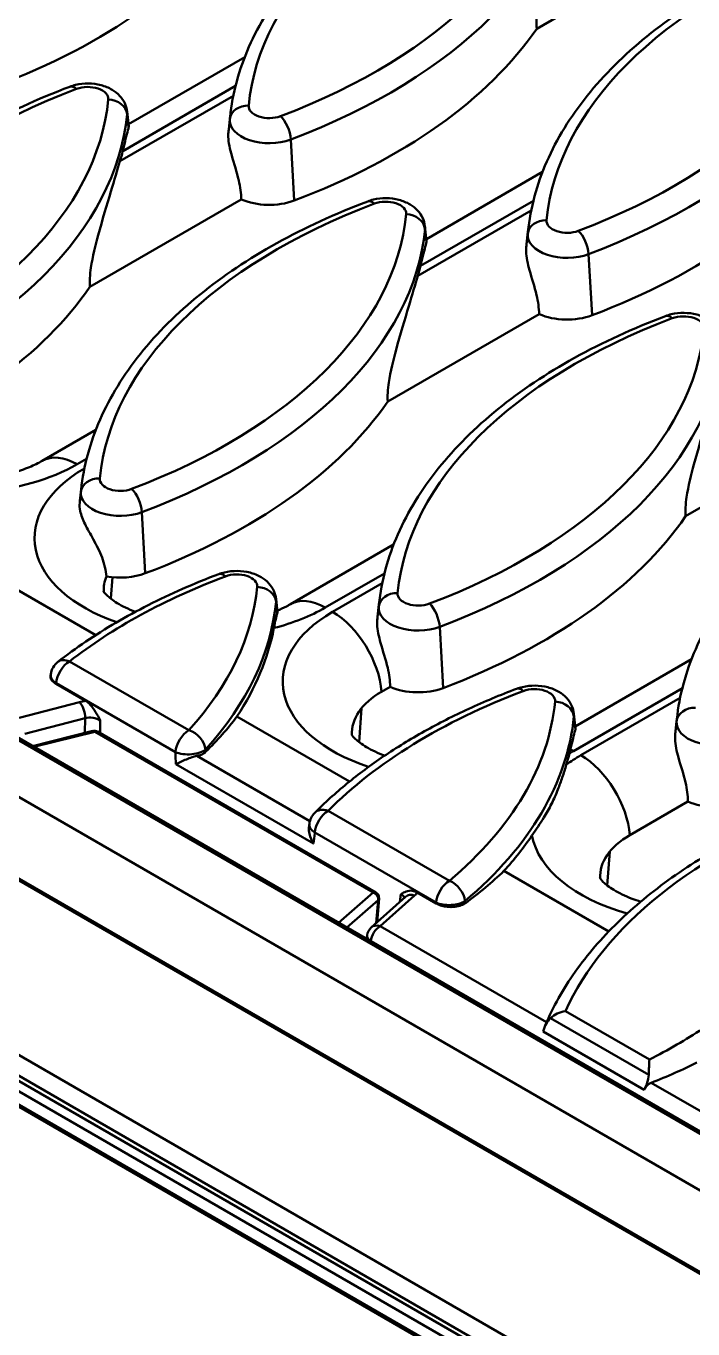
# Model space of a CAD drawing. Header units: millimetres. Extents: x 0 to 2774, y -40 to 1485.
# Drawn here: x 289.7 to 316.1, y 282.2 to 333.7 of the extents above; entities that cross this region are included whole.
import ezdxf

# ---------------------------------------------------------------- set-up
doc = ezdxf.new("R2010")
doc.units = ezdxf.units.MM
doc.header["$LTSCALE"] = 2.5
doc.layers.add('Sichtbar (ISO)', color=7, linetype='Continuous', lineweight=50)
doc.layers.add('Sichtbar schmal (ISO)', color=7, linetype='Continuous', lineweight=50)

msp = doc.modelspace()

# ---------------------------------------------------------------- linework, layer by layer
at = {"layer": 'Sichtbar (ISO)'}
for p, q in [((309.945, 333.644), (315.931, 337.1)), ((293.794, 329.862), (298.393, 332.517)), ((293.74, 330.366), (293.803, 329.78)), ((297.811, 330.15), (297.759, 329.664)), ((305.579, 325.326), (310.178, 327.981)), ((292.268, 323.438), (298.254, 326.894)), ((305.525, 325.83), (305.588, 325.244)), ((309.597, 325.614), (309.544, 325.128)), ((304.053, 318.902), (310.039, 322.358)), ((290.382, 316.552), (292.5, 317.775)), ((315.838, 314.365), (321.824, 317.821)), ((291.919, 315.408), (291.874, 314.989)), ((452.933, 211.197), (276.157, 313.26)), ((300.203, 310.882), (304.285, 313.239)), ((287.224, 312.705), (292.498, 309.66)), ((274.087, 312.124), (450.864, 210.062)), ((299.632, 311.088), (299.688, 310.565)), ((303.704, 310.872), (303.652, 310.385)), ((311.471, 306.048), (316.07, 308.703)), ((290.709, 308.053), (290.717, 308.113)), ((290.928, 307.729), (292.096, 307.055)), ((303.805, 307.418), (304.146, 307.615)), ((298.083, 306.435), (302.534, 303.866)), ((311.417, 306.552), (311.48, 305.965)), ((315.489, 306.336), (315.437, 305.849)), ((289.991, 305.272), (292.386, 305.867)), ((303.583, 299.483), (292.571, 305.841)), ((313.626, 301.748), (315.931, 303.079)), ((300.936, 302.094), (300.95, 302.199)), ((272.725, 300.664), (449.501, 198.602)), ((308.651, 300.334), (312.797, 297.94)), ((305.212, 299.482), (305.963, 299.049)), ((304.754, 299.307), (303.398, 298.093)), ((303.629, 298.3), (303.707, 299.246)), ((303.236, 297.786), (303.216, 297.637))]:
    msp.add_line(p, q, dxfattribs=at)
for centre, radius, start, end in [((291.46, 308.008), 0.75, 127.9448, 172.0177), ((292.446, 305.624), 0.25, 60, 103.9552), ((301.693, 302.1), 0.75, 135.2666, 172.4636), ((303.458, 299.267), 0.25, 355.3031, 60), ((303.731, 297.721), 0.5, 131.8371, 172.4491)]:
    msp.add_arc(centre, radius, start, end, dxfattribs=at)
for centre, major_axis, ratio, start_param, end_param in [((274.812, 343.508), (25.106, 0), 0.57735, 5.2921, 5.906759), ((286.597, 338.972), (25.106, 0), 0.57735, 5.2921, 5.906759), ((268.919, 330.807), (24.887, 0), 0.57735, 6.114898, 6.142932), ((298.382, 334.436), (25.106, 0), 0.57735, 5.2921, 5.906759), ((299.36, 327.718), (-1.806, 0), 0.57735, 0.911322, 2.150508), ((280.705, 326.271), (24.887, 0), 0.57735, 6.114898, 6.142932), ((268.919, 328.766), (25.106, 0), 0.57735, 5.316867, 5.906759), ((311.146, 323.182), (-1.806, 0), 0.57735, 0.911322, 2.150508), ((280.705, 324.23), (25.106, 0), 0.57735, 5.2921, 5.906759), ((292.49, 319.694), (25.106, 0), 0.57735, 5.2921, 5.906759), ((296.813, 311.455), (-4, 0), 0.57735, 6.053053, 6.318229), ((293.468, 312.976), (-1.806, 0), 0.57735, 1.261491, 2.150508), ((274.812, 311.529), (24.887, 0), 0.57735, 5.92081, 6.172435), ((306.634, 305.785), (-4, 0), 0.57735, 5.497787, 6.318229), ((305.253, 308.439), (-1.806, 0), 0.57735, 0.911322, 2.150508), ((274.927, 312.212), (-24.808, 1.502), 0.532612, 2.685293, 2.805448), ((286.597, 306.993), (24.887, 0), 0.57735, 6.111006, 6.14317), ((317.038, 303.903), (-1.806, 0), 0.57735, 0.911322, 2.150508), ((286.597, 306.993), (24.887, 0), 0.57735, 5.801332, 5.908303), ((316.454, 300.115), (-4, 0), 0.57735, 5.497787, 6.318229), ((286.712, 307.505), (-24.827, 1.503), 0.532612, 2.566402, 2.685694)]:
    msp.add_ellipse(centre, major_axis=major_axis, ratio=ratio, start_param=start_param, end_param=end_param, dxfattribs=at)
for points, knots in [([(309.15, 341.557), (307.869, 341.073), (306.663, 340.519), (304.44, 339.285), (303.423, 338.606), (301.614, 337.141), (300.822, 336.356), (299.492, 334.698), (298.955, 333.825), (298.165, 332.022), (297.912, 331.09), (297.811, 330.15)], [2.9359057, 2.9359057, 2.9359057, 2.9359057, 3.121742, 3.121742, 3.3075784, 3.3075784, 3.4934147, 3.4934147, 3.6792511, 3.6792511, 3.8650875, 3.8650875, 3.8650875, 3.8650875]), ([(311.133, 338.607), (311.034, 338.271), (310.913, 337.864), (310.618, 336.881), (310.437, 336.291), (310.169, 335.306), (310.048, 334.824), (309.966, 334.265), (309.95, 334.124), (309.936, 333.865), (309.937, 333.746), (309.945, 333.644)], [3.485316, 3.485316, 3.485316, 3.485316, 3.831228, 3.831228, 4.242869, 4.242869, 4.503948, 4.503948, 4.581698, 4.581698, 4.653464, 4.653464, 4.653464, 4.653464]), ([(320.935, 337.021), (319.654, 336.537), (318.448, 335.983), (316.225, 334.749), (315.208, 334.07), (313.399, 332.605), (312.607, 331.819), (311.277, 330.162), (310.74, 329.289), (309.95, 327.485), (309.697, 326.554), (309.597, 325.614)], [2.9359057, 2.9359057, 2.9359057, 2.9359057, 3.121742, 3.121742, 3.3075784, 3.3075784, 3.4934147, 3.4934147, 3.6792511, 3.6792511, 3.8650875, 3.8650875, 3.8650875, 3.8650875]), ([(291.472, 331.351), (290.191, 330.867), (288.985, 330.312), (286.762, 329.079), (285.746, 328.4), (283.937, 326.935), (283.144, 326.149), (281.815, 324.491), (281.278, 323.619), (280.487, 321.815), (280.235, 320.884), (280.134, 319.944)], [2.9359057, 2.9359057, 2.9359057, 2.9359057, 3.121742, 3.121742, 3.3075784, 3.3075784, 3.4934147, 3.4934147, 3.6792511, 3.6792511, 3.8650875, 3.8650875, 3.8650875, 3.8650875]), ([(293.74, 330.366), (293.727, 330.482), (293.695, 330.594), (293.597, 330.804), (293.53, 330.9), (293.361, 331.085), (293.257, 331.164), (293.008, 331.312), (292.861, 331.37), (292.544, 331.453), (292.374, 331.474), (292.034, 331.478), (291.865, 331.46), (291.623, 331.402), (291.547, 331.379), (291.472, 331.351)], [0.847302, 0.847302, 0.847302, 0.847302, 1.046181, 1.046181, 1.270532, 1.270532, 1.556044, 1.556044, 1.929065, 1.929065, 2.339587, 2.339587, 2.746954, 2.746954, 2.935906, 2.935906, 2.935906, 2.935906]), ([(293.797, 329.731), (293.794, 329.721), (293.791, 329.71), (293.739, 329.529), (293.676, 329.264), (293.591, 328.917), (293.577, 328.859), (293.563, 328.799)], [0.7095826, 0.7095826, 0.7095826, 0.7095826, 0.7301099, 0.7301099, 1.0546565, 1.0546565, 1.1167, 1.1167, 1.1167, 1.1167]), ([(298.254, 326.894), (298.251, 327.129), (298.215, 327.384), (298.08, 327.974), (297.966, 328.312), (297.843, 328.75), (297.809, 328.88), (297.759, 329.133), (297.744, 329.256), (297.739, 329.424), (297.741, 329.484), (297.747, 329.542)], [0.0433649, 0.0433649, 0.0433649, 0.0433649, 0.199966, 0.199966, 0.399932, 0.399932, 0.4756007, 0.4756007, 0.5512693, 0.5512693, 0.5929939, 0.5929939, 0.5929939, 0.5929939]), ([(297.747, 329.542), (297.75, 329.571), (297.753, 329.601), (297.757, 329.641), (297.758, 329.653), (297.759, 329.664)], [0.70958265, 0.70958265, 0.70958265, 0.70958265, 0.73010989, 0.73010989, 0.73801389, 0.73801389, 0.73801389, 0.73801389]), ([(293.455, 328.401), (293.356, 328.064), (293.235, 327.657), (292.94, 326.675), (292.759, 326.085), (292.491, 325.1), (292.37, 324.618), (292.288, 324.059), (292.272, 323.918), (292.258, 323.659), (292.259, 323.54), (292.268, 323.438)], [3.485316, 3.485316, 3.485316, 3.485316, 3.831228, 3.831228, 4.242869, 4.242869, 4.503948, 4.503948, 4.581698, 4.581698, 4.653464, 4.653464, 4.653464, 4.653464]), ([(303.257, 326.815), (301.976, 326.331), (300.77, 325.776), (298.547, 324.543), (297.531, 323.864), (295.722, 322.399), (294.929, 321.613), (293.6, 319.955), (293.063, 319.083), (292.273, 317.279), (292.02, 316.348), (291.919, 315.408)], [2.9359057, 2.9359057, 2.9359057, 2.9359057, 3.121742, 3.121742, 3.3075784, 3.3075784, 3.4934147, 3.4934147, 3.6792511, 3.6792511, 3.8650875, 3.8650875, 3.8650875, 3.8650875]), ([(305.525, 325.83), (305.512, 325.946), (305.48, 326.057), (305.382, 326.268), (305.315, 326.364), (305.147, 326.549), (305.042, 326.628), (304.793, 326.776), (304.646, 326.834), (304.329, 326.917), (304.159, 326.938), (303.819, 326.942), (303.65, 326.924), (303.408, 326.866), (303.332, 326.843), (303.257, 326.815)], [0.847302, 0.847302, 0.847302, 0.847302, 1.046181, 1.046181, 1.270532, 1.270532, 1.556044, 1.556044, 1.929065, 1.929065, 2.339587, 2.339587, 2.746954, 2.746954, 2.935906, 2.935906, 2.935906, 2.935906]), ([(305.582, 325.195), (305.579, 325.185), (305.576, 325.174), (305.524, 324.993), (305.461, 324.728), (305.377, 324.381), (305.362, 324.323), (305.348, 324.263)], [0.7095826, 0.7095826, 0.7095826, 0.7095826, 0.7301099, 0.7301099, 1.0546565, 1.0546565, 1.1167, 1.1167, 1.1167, 1.1167]), ([(310.039, 322.358), (310.036, 322.593), (310, 322.848), (309.865, 323.438), (309.751, 323.776), (309.628, 324.214), (309.594, 324.344), (309.544, 324.597), (309.529, 324.72), (309.524, 324.888), (309.526, 324.948), (309.532, 325.006)], [0.0433649, 0.0433649, 0.0433649, 0.0433649, 0.199966, 0.199966, 0.399932, 0.399932, 0.4756007, 0.4756007, 0.5512693, 0.5512693, 0.5929939, 0.5929939, 0.5929939, 0.5929939]), ([(309.532, 325.006), (309.535, 325.035), (309.538, 325.065), (309.542, 325.105), (309.543, 325.117), (309.544, 325.128)], [0.70958265, 0.70958265, 0.70958265, 0.70958265, 0.73010989, 0.73010989, 0.73801389, 0.73801389, 0.73801389, 0.73801389]), ([(305.24, 323.865), (305.141, 323.528), (305.021, 323.121), (304.725, 322.139), (304.544, 321.549), (304.276, 320.564), (304.155, 320.082), (304.073, 319.523), (304.057, 319.382), (304.043, 319.123), (304.044, 319.004), (304.053, 318.902)], [3.485316, 3.485316, 3.485316, 3.485316, 3.831228, 3.831228, 4.242869, 4.242869, 4.503948, 4.503948, 4.581698, 4.581698, 4.653464, 4.653464, 4.653464, 4.653464]), ([(315.043, 322.279), (313.762, 321.795), (312.555, 321.24), (310.332, 320.007), (309.316, 319.328), (307.507, 317.863), (306.714, 317.077), (305.385, 315.419), (304.848, 314.547), (304.058, 312.743), (303.805, 311.812), (303.704, 310.872)], [2.9359057, 2.9359057, 2.9359057, 2.9359057, 3.121742, 3.121742, 3.3075784, 3.3075784, 3.4934147, 3.4934147, 3.6792511, 3.6792511, 3.8650875, 3.8650875, 3.8650875, 3.8650875]), ([(317.31, 321.294), (317.297, 321.41), (317.265, 321.521), (317.167, 321.732), (317.1, 321.828), (316.932, 322.012), (316.827, 322.092), (316.579, 322.24), (316.431, 322.298), (316.114, 322.381), (315.944, 322.402), (315.605, 322.406), (315.435, 322.388), (315.193, 322.33), (315.117, 322.307), (315.043, 322.279)], [0.847302, 0.847302, 0.847302, 0.847302, 1.046181, 1.046181, 1.270532, 1.270532, 1.556044, 1.556044, 1.929065, 1.929065, 2.339587, 2.339587, 2.746954, 2.746954, 2.935906, 2.935906, 2.935906, 2.935906]), ([(317.026, 319.328), (316.927, 318.992), (316.806, 318.585), (316.51, 317.603), (316.329, 317.013), (316.062, 316.027), (315.94, 315.545), (315.858, 314.987), (315.842, 314.846), (315.828, 314.587), (315.829, 314.468), (315.838, 314.365)], [3.485316, 3.485316, 3.485316, 3.485316, 3.831228, 3.831228, 4.242869, 4.242869, 4.503948, 4.503948, 4.581698, 4.581698, 4.653464, 4.653464, 4.653464, 4.653464]), ([(326.828, 317.743), (325.547, 317.259), (324.34, 316.704), (322.118, 315.471), (321.101, 314.792), (319.292, 313.327), (318.499, 312.541), (317.17, 310.883), (316.633, 310.011), (315.843, 308.207), (315.59, 307.276), (315.489, 306.336)], [2.9359057, 2.9359057, 2.9359057, 2.9359057, 3.121742, 3.121742, 3.3075784, 3.3075784, 3.4934147, 3.4934147, 3.6792511, 3.6792511, 3.8650875, 3.8650875, 3.8650875, 3.8650875]), ([(287.807, 315.818), (288.041, 315.84), (288.27, 315.871), (288.751, 315.956), (288.998, 316.014), (289.461, 316.146), (289.677, 316.222), (290.063, 316.382), (290.235, 316.467), (290.382, 316.552)], [5.657149, 5.657149, 5.657149, 5.657149, 5.7961465, 5.7961465, 5.9584928, 5.9584928, 6.120839, 6.120839, 6.2831853, 6.2831853, 6.2831853, 6.2831853]), ([(292.918, 311.982), (292.899, 312.229), (292.839, 312.477), (292.651, 312.979), (292.527, 313.218), (292.283, 313.663), (292.169, 313.859), (291.987, 314.23), (291.919, 314.402), (291.861, 314.679), (291.853, 314.785), (291.863, 314.885)], [-0.8028568, -0.8028568, -0.8028568, -0.8028568, -0.6584977, -0.6584977, -0.5104137, -0.5104137, -0.376274, -0.376274, -0.2487387, -0.2487387, -0.1636319, -0.1636319, -0.1636319, -0.1636319]), ([(297.365, 312.073), (296.877, 311.888), (296.4, 311.694), (295.471, 311.285), (295.018, 311.071), (294.138, 310.625), (293.711, 310.392), (292.886, 309.909), (292.487, 309.659), (291.72, 309.142), (291.351, 308.875), (290.999, 308.6)], [2.9359057, 2.9359057, 2.9359057, 2.9359057, 3.0066512, 3.0066512, 3.0773967, 3.0773967, 3.1481423, 3.1481423, 3.2188878, 3.2188878, 3.2896334, 3.2896334, 3.2896334, 3.2896334]), ([(299.632, 311.088), (299.62, 311.204), (299.587, 311.315), (299.49, 311.526), (299.422, 311.622), (299.254, 311.806), (299.15, 311.886), (298.901, 312.034), (298.753, 312.091), (298.437, 312.175), (298.266, 312.196), (297.927, 312.199), (297.758, 312.181), (297.515, 312.124), (297.44, 312.101), (297.365, 312.073)], [0.847302, 0.847302, 0.847302, 0.847302, 1.046181, 1.046181, 1.270532, 1.270532, 1.556044, 1.556044, 1.929065, 1.929065, 2.339587, 2.339587, 2.746954, 2.746954, 2.935906, 2.935906, 2.935906, 2.935906]), ([(292.798, 311.402), (292.798, 311.402), (292.798, 311.402), (292.805, 311.389), (292.841, 311.328), (293.023, 311.151), (293.162, 311.04), (293.541, 310.808), (293.783, 310.688), (294.064, 310.58)], [4.1990628, 4.1990628, 4.1990628, 4.1990628, 4.226799, 4.226799, 4.4620125, 4.4620125, 4.6847309, 4.6847309, 4.9102173, 4.9102173, 4.9102173, 4.9102173]), ([(299.682, 310.628), (299.699, 310.635), (299.717, 310.643), (299.778, 310.669), (299.821, 310.688), (299.904, 310.726), (299.944, 310.745), (300.023, 310.784), (300.06, 310.804), (300.133, 310.843), (300.169, 310.862), (300.203, 310.882)], [6.1182184, 6.1182184, 6.1182184, 6.1182184, 6.1329599, 6.1329599, 6.1705163, 6.1705163, 6.2080726, 6.2080726, 6.245629, 6.245629, 6.2831853, 6.2831853, 6.2831853, 6.2831853]), ([(304.146, 307.615), (304.144, 307.85), (304.108, 308.106), (303.972, 308.695), (303.858, 309.034), (303.735, 309.471), (303.701, 309.601), (303.652, 309.855), (303.636, 309.978), (303.632, 310.146), (303.633, 310.205), (303.639, 310.263)], [0.0433649, 0.0433649, 0.0433649, 0.0433649, 0.199966, 0.199966, 0.399932, 0.399932, 0.4756007, 0.4756007, 0.5512693, 0.5512693, 0.5929939, 0.5929939, 0.5929939, 0.5929939]), ([(303.639, 310.263), (303.642, 310.293), (303.645, 310.323), (303.649, 310.363), (303.651, 310.374), (303.652, 310.385)], [0.70958265, 0.70958265, 0.70958265, 0.70958265, 0.73010989, 0.73010989, 0.73801389, 0.73801389, 0.73801389, 0.73801389]), ([(290.709, 308.053), (290.707, 308.042), (290.707, 308.031), (290.707, 307.968), (290.727, 307.916), (290.803, 307.816), (290.858, 307.769), (290.928, 307.729)], [-0.1299219, -0.1299219, -0.1299219, -0.1299219, -0.1176735, -0.1176735, -0.0589035, -0.0589035, 0, 0, 0, 0]), ([(311.417, 306.552), (311.405, 306.668), (311.372, 306.779), (311.275, 306.99), (311.207, 307.086), (311.039, 307.27), (310.935, 307.35), (310.686, 307.498), (310.538, 307.555), (310.222, 307.639), (310.052, 307.66), (309.712, 307.663), (309.543, 307.645), (309.301, 307.588), (309.225, 307.565), (309.15, 307.537)], [0.847302, 0.847302, 0.847302, 0.847302, 1.046181, 1.046181, 1.270532, 1.270532, 1.556044, 1.556044, 1.929065, 1.929065, 2.339587, 2.339587, 2.746954, 2.746954, 2.935906, 2.935906, 2.935906, 2.935906]), ([(309.15, 307.537), (308.5, 307.291), (307.869, 307.027), (306.651, 306.465), (306.064, 306.168), (304.939, 305.54), (304.401, 305.21), (303.378, 304.52), (302.894, 304.161), (301.983, 303.414), (301.556, 303.027), (301.16, 302.628)], [2.9359057, 2.9359057, 2.9359057, 2.9359057, 3.030207, 3.030207, 3.1245083, 3.1245083, 3.2188096, 3.2188096, 3.3131109, 3.3131109, 3.4074122, 3.4074122, 3.4074122, 3.4074122]), ([(292.096, 307.055), (292.153, 307.022), (292.215, 306.973), (292.365, 306.815), (292.436, 306.712), (292.559, 306.51), (292.618, 306.397), (292.676, 306.285), (292.676, 306.284), (292.677, 306.283)], [0, 0, 0, 0, 0.0481699, 0.0481699, 0.1090011, 0.1090011, 0.1773846, 0.1773846, 0.177978, 0.177978, 0.177978, 0.177978]), ([(302.619, 305.732), (302.619, 305.732), (302.619, 305.732), (302.624, 305.722), (302.656, 305.667), (302.826, 305.497), (302.959, 305.387), (303.33, 305.155), (303.568, 305.034), (303.874, 304.914), (303.902, 304.903), (303.93, 304.893)], [4.1990628, 4.1990628, 4.1990628, 4.1990628, 4.2209786, 4.2209786, 4.4503718, 4.4503718, 4.6737424, 4.6737424, 4.89996, 4.89996, 4.9222614, 4.9222614, 4.9222614, 4.9222614]), ([(311.474, 305.916), (311.471, 305.906), (311.468, 305.896), (311.416, 305.714), (311.353, 305.449), (311.281, 305.152), (311.28, 305.147), (311.278, 305.141)], [0.7095826, 0.7095826, 0.7095826, 0.7095826, 0.7301099, 0.7301099, 1.0546565, 1.0546565, 1.0612659, 1.0612659, 1.0612659, 1.0612659]), ([(315.931, 303.079), (315.929, 303.314), (315.893, 303.57), (315.757, 304.159), (315.644, 304.498), (315.52, 304.935), (315.486, 305.065), (315.437, 305.319), (315.421, 305.442), (315.417, 305.61), (315.418, 305.669), (315.424, 305.727)], [0.0433649, 0.0433649, 0.0433649, 0.0433649, 0.199966, 0.199966, 0.399932, 0.399932, 0.4756007, 0.4756007, 0.5512693, 0.5512693, 0.5929939, 0.5929939, 0.5929939, 0.5929939]), ([(315.424, 305.727), (315.427, 305.757), (315.43, 305.786), (315.435, 305.827), (315.436, 305.838), (315.437, 305.849)], [0.70958265, 0.70958265, 0.70958265, 0.70958265, 0.73010989, 0.73010989, 0.73801389, 0.73801389, 0.73801389, 0.73801389]), ([(295.664, 304.558), (295.665, 304.558), (295.665, 304.559), (295.721, 304.585), (295.786, 304.615), (295.927, 304.678), (296.003, 304.712), (296.156, 304.774), (296.231, 304.803), (296.368, 304.849), (296.429, 304.866), (296.492, 304.88), (296.497, 304.882), (296.503, 304.883)], [-0.2684436, -0.2684436, -0.2684436, -0.2684436, -0.2677908, -0.2677908, -0.2101244, -0.2101244, -0.1547318, -0.1547318, -0.106646, -0.106646, -0.0685654, -0.0685654, -0.0650645, -0.0650645, -0.0650645, -0.0650645]), ([(296.503, 304.883), (296.56, 304.894), (296.614, 304.91), (296.738, 304.959), (296.799, 304.997), (296.845, 305.041)], [-0.09656869, -0.09656869, -0.09656869, -0.09656869, -0.05834382, -0.05834382, 0, 0, 0, 0]), ([(311.117, 304.531), (311.068, 304.369), (311.015, 304.198), (310.905, 303.872), (310.848, 303.713), (310.708, 303.359), (310.626, 303.173), (310.438, 302.797), (310.339, 302.622), (310.082, 302.207), (309.924, 301.978), (309.756, 301.731)], [-0.991078, -0.991078, -0.991078, -0.991078, -0.8220237, -0.8220237, -0.6684605, -0.6684605, -0.4742175, -0.4742175, -0.2754667, -0.2754667, 0, 0, 0, 0]), ([(320.935, 303.001), (319.91, 302.613), (318.934, 302.181), (317.096, 301.235), (316.235, 300.721), (314.649, 299.62), (313.924, 299.032), (312.624, 297.795), (312.05, 297.145), (311.069, 295.792), (310.662, 295.089), (310.346, 294.368)], [2.9359057, 2.9359057, 2.9359057, 2.9359057, 3.0845612, 3.0845612, 3.2332167, 3.2332167, 3.3818722, 3.3818722, 3.5305278, 3.5305278, 3.6791833, 3.6791833, 3.6791833, 3.6791833]), ([(300.936, 302.094), (300.934, 302.081), (300.933, 302.068), (300.927, 301.974), (300.936, 301.885), (300.985, 301.669), (301.037, 301.539), (301.106, 301.417), (301.107, 301.416), (301.108, 301.415)], [-0.1516764, -0.1516764, -0.1516764, -0.1516764, -0.1418245, -0.1418245, -0.0837057, -0.0837057, 0, 0, 0.0006798, 0.0006798, 0.0006798, 0.0006798]), ([(312.44, 300.062), (312.44, 300.062), (312.44, 300.061), (312.447, 300.048), (312.485, 299.986), (312.669, 299.807), (312.809, 299.696), (313.192, 299.463), (313.437, 299.342), (313.829, 299.193), (313.942, 299.153), (314.06, 299.116)], [4.1990628, 4.1990628, 4.1990628, 4.1990628, 4.2281759, 4.2281759, 4.4647664, 4.4647664, 4.6873498, 4.6873498, 4.9143679, 4.9143679, 5.0000756, 5.0000756, 5.0000756, 5.0000756]), ([(304.571, 299.416), (304.572, 299.416), (304.572, 299.416), (304.641, 299.456), (304.711, 299.494), (304.852, 299.544), (304.931, 299.56), (305.091, 299.539), (305.156, 299.515), (305.212, 299.482)], [-0.0006549, -0.0006549, -0.0006549, -0.0006549, 0, 0, 0.0754772, 0.0754772, 0.1426185, 0.1426185, 0.1957852, 0.1957852, 0.1957852, 0.1957852]), ([(305.963, 299.049), (306.015, 299.019), (306.074, 298.993), (306.203, 298.95), (306.272, 298.933), (306.439, 298.907), (306.538, 298.902), (306.729, 298.913), (306.82, 298.928), (306.983, 298.977), (307.053, 299.011), (307.109, 299.051)], [-0.263177, -0.263177, -0.263177, -0.263177, -0.219155, -0.219155, -0.1751745, -0.1751745, -0.1166475, -0.1166475, -0.0583413, -0.0583413, 0, 0, 0, 0]), ([(310.492, 294.514), (310.571, 294.584), (310.662, 294.643), (310.861, 294.736), (310.969, 294.769), (311.079, 294.786), (311.08, 294.787), (311.081, 294.787)], [-0.1321271, -0.1321271, -0.1321271, -0.1321271, -0.0672617, -0.0672617, 0, 0, 0.0006277, 0.0006277, 0.0006277, 0.0006277]), ([(310.199, 293.986), (310.228, 294.091), (310.269, 294.199), (310.362, 294.367), (310.424, 294.453), (310.492, 294.514)], [0.0299703, 0.0299703, 0.0299703, 0.0299703, 0.0913638, 0.0913638, 0.1455959, 0.1455959, 0.1455959, 0.1455959]), ([(310.292, 294.244), (310.29, 294.238), (310.288, 294.233), (310.283, 294.223), (310.281, 294.217), (310.277, 294.207), (310.275, 294.201), (310.27, 294.191), (310.268, 294.185), (310.264, 294.175), (310.261, 294.169), (310.259, 294.164)], [3.687680246, 3.687680246, 3.687680246, 3.687680246, 3.688771128, 3.688771128, 3.68986201, 3.68986201, 3.690952891, 3.690952891, 3.692043773, 3.692043773, 3.693134654, 3.693134654, 3.693134654, 3.693134654]), ([(310.336, 294.345), (310.325, 294.32), (310.312, 294.29), (310.296, 294.252), (310.294, 294.248), (310.292, 294.244)], [-0.10637182, -0.10637182, -0.10637182, -0.10637182, -0.07668037, -0.07668037, -0.0729476, -0.0729476, -0.0729476, -0.0729476]), ([(314.403, 292.869), (314.403, 292.868), (314.403, 292.868), (314.399, 292.79), (314.394, 292.696), (314.386, 292.494), (314.382, 292.386), (314.378, 292.271)], [-0.1532229, -0.1532229, -0.1532229, -0.1532229, -0.1526671, -0.1526671, -0.0728365, -0.0728365, 0, 0, 0, 0]), ([(314.378, 292.271), (314.375, 292.171), (314.352, 292.058), (314.294, 291.871), (314.251, 291.769), (314.2, 291.676)], [0.93695, 0.93695, 0.93695, 0.93695, 0.9973934, 0.9973934, 1.0560861, 1.0560861, 1.0560861, 1.0560861]), ([(314.2, 291.676), (314.215, 291.703), (314.23, 291.728), (314.276, 291.797), (314.308, 291.837), (314.385, 291.908), (314.43, 291.936), (314.476, 291.955)], [-0.08849059, -0.08849059, -0.08849059, -0.08849059, -0.07038083, -0.07038083, -0.03811886, -0.03811886, -0.00189474, -0.00189474, -0.00189474, -0.00189474])]:
    msp.add_open_spline(points, degree=3, knots=knots, dxfattribs=at)
for points in [[(293.803, 329.78), (293.804, 329.766), (293.802, 329.75), (293.797, 329.731)], [(305.588, 325.244), (305.589, 325.23), (305.587, 325.214), (305.582, 325.195)], [(291.863, 314.885), (291.867, 314.92), (291.87, 314.954), (291.874, 314.989)], [(299.682, 310.52), (299.644, 310.401), (299.598, 310.207), (299.547, 309.941)], [(299.688, 310.565), (299.69, 310.552), (299.688, 310.537), (299.682, 310.52)], [(311.48, 305.965), (311.482, 305.952), (311.48, 305.936), (311.474, 305.916)], [(311.278, 305.141), (311.266, 305.091), (311.254, 305.04), (311.241, 304.988)], [(304.754, 299.307), (304.755, 299.308), (304.755, 299.308), (304.755, 299.308)], [(310.346, 294.368), (310.342, 294.36), (310.339, 294.353), (310.336, 294.345)], [(314.476, 291.955), (315.122, 292.205), (315.73, 292.476), (316.283, 292.755)]]:
    msp.add_open_spline(points, degree=3, dxfattribs=at)
at = {"layer": 'Sichtbar schmal (ISO)'}
for p, q in [((293.563, 328.799), (298.03, 331.378)), ((297.943, 330.991), (293.455, 328.401)), ((293.74, 330.26), (293.797, 329.731)), ((297.803, 330.067), (297.747, 329.542)), ((300.215, 329.263), (300.35, 326.845)), ((305.348, 324.263), (309.815, 326.842)), ((309.728, 326.455), (305.24, 323.865)), ((305.525, 325.724), (305.582, 325.195)), ((309.588, 325.531), (309.532, 325.006)), ((312, 324.727), (312.135, 322.309)), ((291.757, 316.416), (292.138, 316.636)), ((292.05, 316.249), (292.048, 316.248)), ((291.91, 315.325), (291.863, 314.885)), ((294.322, 314.521), (294.457, 312.103)), ((276.032, 313.247), (452.808, 211.185)), ((293.093, 311.101), (293.156, 311.948)), ((301.578, 310.746), (303.923, 312.1)), ((303.835, 311.713), (301.869, 310.578)), ((299.633, 310.981), (299.682, 310.52)), ((303.696, 310.789), (303.639, 310.263)), ((306.107, 309.985), (306.242, 307.567)), ((273.38, 309.234), (450.157, 207.172)), ((450.166, 207.241), (273.389, 309.303)), ((296.181, 305.895), (291.46, 308.621)), ((295.652, 305.031), (290.932, 307.757)), ((311.398, 305.075), (315.708, 307.564)), ((315.62, 307.177), (311.69, 304.907)), ((291.854, 307.013), (289.47, 306.392)), ((302.914, 305.431), (303.014, 306.768)), ((289.693, 305.756), (292.076, 306.377)), ((292.076, 306.377), (292.067, 305.788)), ((292.669, 305.785), (292.677, 306.283)), ((311.418, 306.445), (311.474, 305.916)), ((315.481, 306.253), (315.424, 305.727)), ((290.051, 305.238), (292.461, 305.837)), ((292.461, 305.837), (303.473, 299.479)), ((295.664, 304.558), (301.108, 301.415)), ((300.971, 302.303), (296.503, 304.883)), ((306.491, 299.943), (301.693, 302.713)), ((273.38, 302.327), (450.157, 200.264)), ((449.626, 199.55), (272.85, 301.612)), ((273.026, 301.714), (449.803, 199.652)), ((305.963, 299.079), (301.165, 301.849)), ((272.673, 301.306), (449.449, 199.244)), ((312.735, 299.761), (312.835, 301.098)), ((449.449, 198.716), (272.673, 300.778)), ((303.473, 299.479), (302.105, 298.278)), ((304.571, 299.416), (304.53, 299.107)), ((302.433, 298.089), (303.673, 299.177)), ((303.673, 299.177), (303.599, 298.273)), ((303.758, 298.143), (305.114, 299.357)), ((310.336, 294.345), (303.758, 298.143)), ((303.378, 297.543), (303.379, 297.553)), ((303.379, 297.553), (357.681, 266.202)), ((311.081, 294.787), (314.403, 292.869)), ((310.492, 294.514), (314.378, 292.271)), ((310.199, 293.986), (314.2, 291.676)), ((321.523, 287.886), (314.476, 291.955))]:
    msp.add_line(p, q, dxfattribs=at)
for centre, major_axis, ratio, start_param, end_param in [((322.624, 329.821), (-24.113, 0), 0.57735, 5.2921, 6.227073), ((286.597, 341.83), (24.113, 0), 0.57735, 5.2921, 6.227073), ((286.597, 341.271), (24.86, 0), 0.57735, 5.2921, 6.227073), ((334.409, 325.285), (-24.113, 0), 0.57735, 5.2921, 6.227073), ((298.382, 337.294), (24.113, 0), 0.57735, 5.2921, 6.227073), ((298.382, 336.735), (24.86, 0), 0.57735, 5.2921, 6.227073), ((291.738, 330.65), (-0.265, 0.702), 0.447262, 5.581488, 6.283185), ((292.183, 330.869), (0.813, 0), 0.57735, 6.227073, 8.433693), ((304.946, 319.615), (-24.113, 0), 0.57735, 5.2921, 6.227073), ((268.919, 331.624), (24.113, 0), 0.57735, 5.2921, 6.227073), ((292.994, 330.231), (0.746, -0.073), 0.815212, 0.166414, 1.649944), ((292.183, 330.31), (1.56, 0), 0.57735, 6.227073, 6.345089), ((298.549, 329.989), (-0.746, 0.073), 0.815212, 4.791537, 6.275066), ((299.36, 330.576), (-0.813, 0), 0.57735, 6.227073, 8.433693), ((268.919, 331.065), (24.86, 0), 0.57735, 5.2921, 6.227073), ((299.36, 330.017), (-1.56, 0), 0.57735, 6.227073, 8.433693), ((322.624, 329.262), (-24.86, 0), 0.57735, 6.221282, 6.227073), ((299.806, 329.571), (0.265, -0.702), 0.447262, 0.956366, 2.439895), ((316.731, 315.079), (-24.113, 0), 0.57735, 5.2921, 6.227073), ((303.523, 326.113), (-0.265, 0.702), 0.447262, 5.581488, 6.283185), ((303.968, 326.333), (0.813, 0), 0.57735, 6.227073, 8.433693), ((280.705, 327.088), (24.113, 0), 0.57735, 5.2921, 6.227073), ((304.779, 325.695), (0.746, -0.073), 0.815212, 0.166414, 1.649944), ((280.705, 326.529), (24.86, 0), 0.57735, 5.2921, 6.227073), ((303.968, 325.774), (1.56, 0), 0.57735, 6.227073, 6.345089), ((310.334, 325.453), (-0.746, 0.073), 0.815212, 4.791537, 6.275066), ((311.146, 326.039), (-0.813, 0), 0.57735, 6.227073, 8.433693), ((311.146, 325.48), (-1.56, 0), 0.57735, 6.227073, 8.433693), ((334.409, 324.726), (-24.86, 0), 0.57735, 6.221282, 6.227073), ((311.591, 325.035), (0.265, -0.702), 0.447262, 0.956366, 2.439895), ((328.516, 310.543), (-24.113, 0), 0.57735, 5.2921, 6.227073), ((315.308, 321.577), (-0.265, 0.702), 0.447262, 5.581488, 6.283185), ((315.753, 321.797), (0.813, 0), 0.57735, 6.227073, 8.433693), ((292.49, 322.552), (24.113, 0), 0.57735, 5.2921, 6.227073), ((292.49, 321.993), (24.86, 0), 0.57735, 5.2921, 6.227073), ((286.992, 319.167), (6.739, 0), 0.57735, 4.844253, 5.497787), ((291.757, 314.17), (-1.375, 2.382), 0.57735, 5.497787, 6.283185), ((296.813, 313.497), (-6.739, 0), 0.57735, 5.497787, 7.310235), ((292.048, 314.002), (-1.375, 2.382), 0.57735, 5.496863, 5.497787), ((292.656, 315.247), (-0.746, 0.073), 0.815212, 4.791537, 6.275066), ((316.731, 314.52), (-24.86, 0), 0.57735, 6.221282, 6.227073), ((293.468, 315.833), (-0.813, 0), 0.57735, 6.227073, 8.433693), ((293.913, 314.828), (-0.265, 0.702), 0.447262, 4.097958, 5.581488), ((293.468, 315.274), (-1.56, 0), 0.57735, 6.227073, 8.433693), ((310.839, 300.337), (24.113, 0), 0.57735, 2.150508, 2.504235), ((297.63, 311.371), (-0.265, 0.702), 0.447262, 5.581488, 6.283185), ((298.075, 311.591), (0.813, 0), 0.57735, 6.227073, 8.433693), ((274.812, 312.345), (24.113, 0), 0.57735, 5.801454, 6.227073), ((298.887, 310.952), (0.746, -0.073), 0.815212, 0.166414, 1.649944), ((304.441, 310.711), (-0.746, 0.073), 0.815212, 4.791537, 6.275066), ((305.253, 311.297), (-0.813, 0), 0.57735, 6.227073, 8.433693), ((274.812, 311.786), (24.86, 0), 0.57735, 5.801454, 6.227073), ((296.813, 313.497), (6.739, 0), 0.57735, 5.13022, 5.497787), ((298.075, 311.032), (1.56, 0), 0.57735, 6.227073, 6.345089), ((301.578, 308.5), (-1.375, 2.382), 0.57735, 5.497787, 6.283185), ((305.253, 310.738), (-1.56, 0), 0.57735, 6.227073, 8.433693), ((328.516, 309.984), (-24.86, 0), 0.57735, 6.221282, 6.227073), ((305.698, 310.292), (-0.265, 0.702), 0.447262, 4.097958, 5.581488), ((306.634, 307.827), (-6.739, 0), 0.57735, 5.497787, 7.33537), ((301.869, 308.332), (-1.375, 2.382), 0.57735, 4.018026, 5.497787), ((291.46, 308.008), (-0.461, 0.591), 0.656195, 5.411964, 6.283185), ((291.46, 308.008), (0.375, 0.65), 0.57735, 0.785398, 2.268928), ((291.46, 308.008), (-0.743, 0.104), 0.566609, 0, 0.8619), ((322.624, 295.8), (24.113, 0), 0.57735, 2.150508, 2.622014), ((309.415, 306.835), (-0.265, 0.702), 0.447262, 5.581488, 6.283185), ((309.86, 307.055), (0.813, 0), 0.57735, 6.227073, 8.433693), ((292.351, 306.527), (-0.999, 0.064), 0.532867, 5.004201, 5.267305), ((291.827, 306.59), (-0.126, 0.484), 0.444391, 4.143492, 5.646627), ((286.597, 307.809), (24.113, 0), 0.57735, 5.68266, 6.227073), ((310.672, 306.416), (0.746, -0.073), 0.815212, 0.166414, 1.649944), ((316.227, 306.175), (-0.746, 0.073), 0.815212, 4.791537, 6.275066), ((292.324, 306.104), (0.498, -0.06), 0.578248, 0.856721, 2.159885), ((286.597, 307.25), (24.86, 0), 0.57735, 5.68266, 6.227073), ((309.86, 306.496), (1.56, 0), 0.57735, 6.227073, 6.345089), ((317.038, 306.202), (-1.56, 0), 0.57735, 6.227073, 8.433693), ((340.301, 305.448), (-24.86, 0), 0.57735, 6.221282, 6.227073), ((292.446, 305.624), (-0.06, 0.243), 0.450114, 5.654924, 6.283185), ((292.446, 305.624), (0.125, 0.217), 0.57735, 0, 0.698132), ((296.181, 305.283), (-0.375, -0.65), 0.57735, 3.926991, 5.410521), ((296.181, 305.283), (-0.556, 0.503), 0.723574, 3.808899, 5.292429), ((296.181, 305.283), (0.75, 0.019), 0.453155, 3.919303, 5.783442), ((306.634, 307.827), (6.739, 0), 0.57735, 5.465272, 5.497787), ((311.398, 302.83), (1.375, -2.382), 0.57735, 2.356194, 2.417992), ((316.454, 302.156), (-6.739, 0), 0.57735, 5.497787, 5.626684), ((311.69, 302.662), (-1.375, 2.382), 0.57735, 4.018026, 5.497787), ((301.693, 302.1), (-0.533, 0.528), 0.708742, 5.324575, 6.283185), ((301.693, 302.1), (0.375, 0.65), 0.57735, 0.785398, 2.268928), ((334.409, 291.264), (-24.113, 0), 0.57735, 5.2921, 6.027387), ((301.693, 302.1), (-0.744, 0.098), 0.56204, 0, 0.857508), ((316.454, 302.156), (-6.739, 0), 0.57735, 0.109439, 1.121725), ((306.491, 299.33), (-0.375, -0.65), 0.57735, 3.926991, 5.410521), ((306.491, 299.33), (-0.483, 0.573), 0.673642, 3.903074, 5.386604), ((303.458, 299.267), (0.125, 0.217), 0.57735, 0, 0.698132), ((303.458, 299.267), (-0.165, 0.188), 0.756108, 3.717439, 5.352632), ((304.217, 299.238), (-0.503, 0.001), 0.49901, 3.286102, 3.934582), ((305.087, 298.935), (-0.334, 0.373), 0.749509, 5.348512, 6.283185), ((304.244, 299.66), (1, -0.064), 0.531992, 5.801639, 6.064744), ((303.458, 299.267), (0.249, -0.02), 0.627077, 5.808, 6.283185), ((306.491, 299.33), (0.75, 0.011), 0.461696, 3.924192, 5.67072), ((303.731, 297.721), (0.25, 0.433), 0.57735, 0.710471, 2.268928), ((303.731, 297.721), (-0.334, 0.373), 0.749509, 5.348512, 6.283185), ((303.731, 297.721), (-0.496, 0.066), 0.56219, 0, 0.85765), ((298.382, 303.273), (-24.113, 0), 0.57735, 2.297495, 2.421444)]:
    msp.add_ellipse(centre, major_axis=major_axis, ratio=ratio, start_param=start_param, end_param=end_param, dxfattribs=at)
for points in [[(290.928, 307.729), (290.929, 307.739), (290.93, 307.748), (290.932, 307.757)], [(296.845, 305.041), (296.844, 305.073), (296.843, 305.105), (296.843, 305.137)], [(295.652, 305.031), (295.652, 305.021), (295.653, 305.011), (295.653, 305.001)], [(295.653, 305.001), (295.657, 304.854), (295.66, 304.706), (295.664, 304.558)], [(301.108, 301.415), (301.125, 301.551), (301.143, 301.686), (301.161, 301.821)], [(301.161, 301.821), (301.162, 301.83), (301.164, 301.839), (301.165, 301.849)], [(305.963, 299.079), (305.963, 299.069), (305.963, 299.059), (305.963, 299.049)], [(307.109, 299.051), (307.108, 299.08), (307.108, 299.11), (307.107, 299.14)]]:
    msp.add_open_spline(points, degree=3, dxfattribs=at)

doc.saveas('drawing.dxf')
